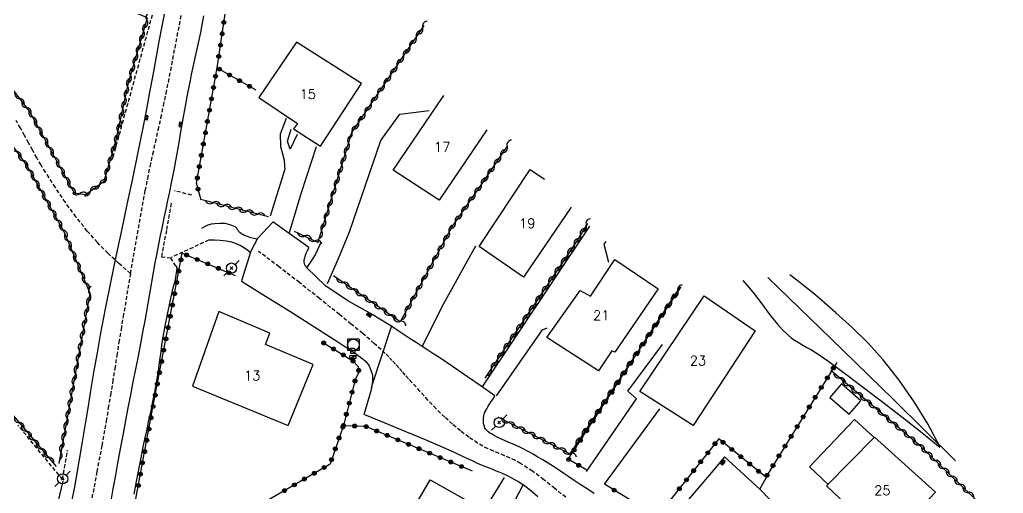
# Model space of a CAD drawing. Header units: millimetres. Extents: x 157999 to 159002, y 156999 to 158001.
# Drawn here: x 158858.4 to 158986.8, y 157338.8 to 157400.7 of the extents above; entities that cross this region are included whole.
import ezdxf
from ezdxf.enums import TextEntityAlignment as Align

# ---------------------------------------------------------------- set-up
doc = ezdxf.new("R2010")
doc.units = ezdxf.units.MM
doc.linetypes.add('DASHED', pattern=[0.75, 0.5, -0.25])
doc.layers.get('0').update_dxf_attribs({"linetype": 'CONTINUOUS'})
for name, color, linetype in [('W0001', 6, 'DASHED'), ('W0004', 5, 'CONTINUOUS'), ('W0008', 7, 'CONTINUOUS'), ('W0014', 7, 'CONTINUOUS'), ('W0017', 7, 'CONTINUOUS'), ('W0101', 7, 'CONTINUOUS'), ('W0104', 1, 'CONTINUOUS'), ('W0112', 1, 'DASHED'), ('W0211', 2, 'CONTINUOUS'), ('W0214', 2, 'CONTINUOUS'), ('W0300', 7, 'CONTINUOUS'), ('W0310', 3, 'CONTINUOUS'), ('W0323', 7, 'CONTINUOUS'), ('W0401', 7, 'CONTINUOUS'), ('W0420', 7, 'CONTINUOUS'), ('W0438', 7, 'CONTINUOUS'), ('W0473', 7, 'CONTINUOUS'), ('W0991', 7, 'CONTINUOUS')]:
    doc.layers.add(name, color=color, linetype=linetype)
doc.styles.get("Standard").update_dxf_attribs({"font": 'romans.shx', "width": 0.85})

# ---------------------------------------------------------------- blocks, each defined once
blk = doc.blocks.new('T438')
for p, q in [((-0.4, 0.2), (0.4, 0.2)), ((-0.4, -0.2), (-0.4, 0.2)), ((0.15, 1.1), (-0.3, 1.1)), ((-0.3, 1.1), (-0.3, 0.5)), ((-0.3, 0.5), (0.15, 0.5)), ((0.3, 0.65), (0.3, 0.95)), ((0.4, 0.2), (0.4, -0.2))]:
    blk.add_line(p, q)
at = {"flags": 128}
for points in [[(-0.4, -0.2), (0.4, 0.2)], [(0.4, -0.2), (-0.4, -0.2)]]:
    blk.add_lwpolyline(points, dxfattribs=at)
for centre, major_axis, start_param, end_param in [((0.15, 0.95), (0.106, -0.106), 0.785398, 2.356194), ((0.15, 0.65), (0.106, 0.106), 3.926991, 5.497787)]:
    blk.add_ellipse(centre, major_axis=major_axis, ratio=1, start_param=start_param, end_param=end_param)
blk = doc.blocks.new('T473')
for p, q in [((-0.166667, 0.166667), (0.166667, -0.166667)), ((-0.166667, -0.166667), (0.166667, 0.166667)), ((0.500001, 0.500001), (1.000002, 1.000002)), ((-1.000002, -1.000002), (-0.500001, -0.500001))]:
    blk.add_line(p, q)
blk.add_ellipse((0, 0), major_axis=(0.471405, 0.471405), ratio=1, start_param=5.4977871438, end_param=11.780972451)
blk = doc.blocks.new('T420')
for p, q in [((0.75, 0.75), (-0.75, 0.75)), ((-0.75, 0.75), (-0.75, -0.75)), ((0.75, 0.75), (0.75, -0.75)), ((0.75, -0.75), (-0.75, -0.75))]:
    blk.add_line(p, q)
blk.add_ellipse((0, 0), major_axis=(-0.53, 0.53), ratio=1, start_param=3.926991, end_param=10.210176)
blk = doc.blocks.new('T401')
for p, q in [((-0.3, 0.3), (0, 0.3)), ((-0.3, -0.25), (-0.3, 0.3)), ((-0.3, 0.15), (0, 0.15)), ((-0.3, 0), (0, 0)), ((0, 0.3), (0, -0.25)), ((-0.3, -0.15), (0, -0.15)), ((-0.3, -0.25), (-0.3, -0.3)), ((-0.3, -0.3), (0, -0.3)), ((0, -0.3), (0, -0.25))]:
    blk.add_line(p, q)
blk = doc.blocks.new('t310o')
at = {"color": 0, "linetype": 'Continuous'}
for centre, start, end in [((-0.5, 0.38), 216.8699, 323.1304), ((0.5, -0.37), 36.8699, 143.1303)]:
    blk.add_arc(centre, 0.625, start, end, dxfattribs=at)
blk = doc.blocks.new('t323o')
at = {"color": 0, "linetype": 'Continuous'}
for radius in [0.25, 0.15]:
    blk.add_circle((0, 0), radius, dxfattribs=at)

msp = doc.modelspace()

# ---------------------------------------------------------------- linework, layer by layer
at = {"layer": 'W0001'}
for points in [[(158872.83, 157367.54), (158874.76, 157378.36), (158875.08, 157379.95), (158875.41, 157381.54), (158875.76, 157383.13), (158876.11, 157384.71), (158876.46, 157386.3), (158876.81, 157387.88), (158877.15, 157389.47), (158877.48, 157391.05), (158877.78, 157392.55), (158878.08, 157394.05), (158878.37, 157395.54), (158878.65, 157397.04), (158878.94, 157398.54), (158879.23, 157400.04), (158879.52, 157401.53)], [(158872.83, 157367.54), (158871.33, 157368.83), (158869.89, 157370.18), (158868.51, 157371.6), (158867.19, 157373.08), (158865.71, 157374.92), (158864.33, 157376.83), (158863.02, 157378.78), (158861.74, 157380.76), (158861.16, 157381.7), (158860.6, 157382.66), (158860.06, 157383.63), (158859.53, 157384.6), (158859.01, 157385.58), (158858.47, 157386.55), (158857.92, 157387.51)], [(158929.67, 157338.28), (158928.23, 157339.43), (158926.8, 157340.58), (158925.32, 157341.69), (158923.78, 157342.7), (158923.1, 157343.08), (158922.4, 157343.41), (158921.68, 157343.72), (158920.96, 157344.02), (158920.24, 157344.31), (158919.53, 157344.63), (158918.83, 157344.97), (158918.15, 157345.36), (158917.01, 157346.13), (158915.93, 157346.96), (158914.88, 157347.85), (158913.86, 157348.76), (158912.74, 157349.85), (158911.67, 157350.99), (158910.63, 157352.15), (158909.57, 157353.3), (158909.14, 157353.78), (158908.71, 157354.25), (158908.29, 157354.73), (158907.87, 157355.21), (158907.44, 157355.69), (158907, 157356.16), (158906.56, 157356.62), (158906.1, 157357.07), (158904.66, 157358.4), (158903.16, 157359.68), (158901.64, 157360.92), (158900.12, 157362.16), (158897.52, 157364.27), (158894.89, 157366.34), (158892.24, 157368.39), (158889.57, 157370.42)], [(158872.83, 157367.54), (158871.93, 157362.2), (158871.64, 157360.49), (158871.36, 157358.77), (158871.09, 157357.05), (158870.82, 157355.34), (158870.54, 157353.62), (158870.27, 157351.9), (158869.98, 157350.19), (158869.69, 157348.48), (158869.08, 157345.04), (158868.45, 157341.62), (158867.8, 157338.19)]]:
    msp.add_lwpolyline(points, dxfattribs=at)
at = {"layer": 'W0004'}
msp.add_lwpolyline([(158904.31, 157352.68), (158906.91, 157360.62)], dxfattribs=at)
at = {"layer": 'W0008'}
for points in [[(158870.25, 157337.56), (158870.58, 157339.37), (158870.91, 157341.19), (158871.23, 157343), (158871.57, 157344.81), (158871.9, 157346.62), (158872.22, 157348.31), (158872.55, 157349.99), (158872.88, 157351.67), (158873.2, 157353.36), (158873.53, 157355.04), (158873.86, 157356.72), (158874.18, 157358.4), (158874.5, 157360.09), (158874.73, 157361.35), (158874.95, 157362.61), (158875.17, 157363.88), (158875.39, 157365.15), (158875.61, 157366.41), (158875.83, 157367.68), (158876.06, 157368.94), (158876.3, 157370.2), (158876.52, 157371.35), (158876.76, 157372.5), (158877, 157373.64), (158877.24, 157374.79), (158877.49, 157375.93), (158877.73, 157377.08), (158877.97, 157378.22), (158878.2, 157379.37), (158878.52, 157381.04), (158878.83, 157382.72), (158879.13, 157384.39), (158879.42, 157386.07), (158879.72, 157387.75), (158880.02, 157389.42), (158880.33, 157391.1), (158880.65, 157392.77), (158880.82, 157393.55), (158880.98, 157394.34), (158881.16, 157395.12), (158881.33, 157395.9), (158881.51, 157396.69), (158881.68, 157397.47), (158881.85, 157398.25), (158882.01, 157399.04), (158882.16, 157399.77), (158882.29, 157400.5), (158882.43, 157401.23)], [(158891.42, 157374.26), (158889.42, 157372.1)], [(158896.14, 157370.91), (158891.42, 157374.29)], [(158889.42, 157372.1), (158888.56, 157370.45)], [(158888.53, 157370.44), (158887.33, 157366.58)], [(158920.43, 157351.55), (158918.64, 157352.8), (158916.84, 157354.04), (158915.03, 157355.27), (158913.22, 157356.49), (158912.45, 157357), (158911.68, 157357.51), (158910.9, 157358.01), (158910.13, 157358.51), (158909.35, 157359.01), (158908.58, 157359.51), (158907.8, 157360.02), (158907.04, 157360.54), (158904.18, 157362.29), (158901.2, 157363.98), (158898.31, 157365.92), (158895.82, 157368.32), (158895.71, 157368.47), (158895.62, 157368.64), (158895.55, 157368.82), (158895.51, 157369.01), (158895.5, 157369.06), (158895.5, 157369.11), (158895.5, 157369.17), (158895.5, 157369.22), (158895.51, 157369.27), (158895.51, 157369.32), (158895.52, 157369.37), (158895.54, 157369.42), (158895.65, 157369.81), (158895.79, 157370.19), (158895.96, 157370.56), (158896.17, 157370.91)], [(158887.33, 157366.55), (158890.48, 157364.57), (158893.63, 157362.59), (158896.77, 157360.59), (158899.9, 157358.58), (158900.57, 157358.15), (158901.25, 157357.73), (158901.92, 157357.29), (158902.57, 157356.83), (158902.89, 157356.59), (158903.21, 157356.34), (158903.52, 157356.07), (158903.79, 157355.77), (158903.99, 157355.46), (158904.15, 157355.13), (158904.28, 157354.78), (158904.38, 157354.43), (158904.42, 157354.18), (158904.44, 157353.94), (158904.44, 157353.69), (158904.43, 157353.45), (158904.41, 157353.17), (158904.37, 157352.89), (158904.32, 157352.62), (158904.25, 157352.34)], [(158904.25, 157352.34), (158903.29, 157349.07)], [(158933.38, 157338.78), (158932.12, 157339.59), (158931.44, 157340.04), (158930.76, 157340.49), (158930.09, 157340.94), (158929.41, 157341.4), (158928.73, 157341.85), (158928.05, 157342.29), (158927.36, 157342.73), (158926.67, 157343.16), (158926.04, 157343.54), (158925.42, 157343.92), (158924.78, 157344.28), (158924.13, 157344.62), (158923.67, 157344.85), (158923.19, 157345.06), (158922.71, 157345.27), (158922.23, 157345.46), (158921.75, 157345.66), (158921.27, 157345.87), (158920.8, 157346.1), (158920.34, 157346.35), (158920.05, 157346.51), (158919.76, 157346.68), (158919.48, 157346.88), (158919.24, 157347.13), (158919.12, 157347.32), (158919.04, 157347.53), (158918.98, 157347.75), (158918.95, 157347.97), (158918.93, 157348.12), (158918.92, 157348.26), (158918.92, 157348.41), (158918.93, 157348.56), (158918.94, 157348.7), (158918.97, 157348.85), (158918.99, 157348.99), (158919.03, 157349.13), (158919.12, 157349.39), (158919.24, 157349.63), (158919.37, 157349.86), (158919.5, 157350.09), (158919.72, 157350.46), (158919.95, 157350.82), (158920.18, 157351.17), (158920.43, 157351.52)], [(158903.38, 157349.08), (158906.03, 157348.01), (158908.67, 157346.92), (158911.3, 157345.82), (158913.92, 157344.68), (158914.51, 157344.42), (158915.1, 157344.16), (158915.69, 157343.89), (158916.27, 157343.61), (158916.85, 157343.34), (158917.44, 157343.07), (158918.03, 157342.8), (158918.62, 157342.54), (158919.07, 157342.35), (158919.53, 157342.16), (158920, 157341.98), (158920.46, 157341.8), (158920.92, 157341.61), (158921.38, 157341.42), (158921.83, 157341.21), (158922.28, 157340.99), (158922.89, 157340.67), (158923.49, 157340.33), (158924.08, 157339.97), (158924.64, 157339.57), (158925.35, 157339), (158926.03, 157338.39)], [(158950.41, 157343.58), (158949.17, 157342.1), (158947.93, 157340.62), (158946.68, 157339.16), (158945.42, 157337.69)], [(158955.06, 157339.31), (158950.41, 157343.58)]]:
    msp.add_lwpolyline(points, dxfattribs=at)
at = {"layer": 'W0014'}
for points in [[(158877.39, 157402.29), (158876.96, 157400.08), (158876.55, 157397.87), (158876.14, 157395.65), (158875.73, 157393.44), (158875.33, 157391.22), (158874.91, 157389.01), (158874.48, 157386.8), (158873.8, 157383.38), (158873.09, 157379.97), (158872.37, 157376.56), (158871.65, 157373.16), (158870.93, 157369.75), (158870.22, 157366.34), (158869.54, 157362.92), (158868.88, 157359.5), (158868.46, 157357.18), (158868.06, 157354.85), (158867.67, 157352.52), (158867.3, 157350.2), (158866.92, 157347.87), (158866.54, 157345.54), (158866.15, 157343.21), (158865.74, 157340.89), (158865.47, 157339.41), (158865.19, 157337.93)], [(158889.39, 157372.03), (158888.96, 157372.11), (158888.53, 157372.21), (158888.11, 157372.35), (158887.71, 157372.52), (158887.52, 157372.61), (158887.34, 157372.72), (158887.17, 157372.85), (158887.01, 157372.98), (158886.94, 157373.06), (158886.88, 157373.14), (158886.83, 157373.23), (158886.78, 157373.32), (158886.72, 157373.41), (158886.66, 157373.49), (158886.59, 157373.57), (158886.5, 157373.64), (158885.86, 157373.91), (158885.19, 157374.05), (158884.51, 157374.07), (158883.84, 157374.03), (158883.38, 157373.96), (158882.94, 157373.83), (158882.51, 157373.64), (158882.1, 157373.41)], [(158888.47, 157370.26), (158888.16, 157370.52), (158887.84, 157370.76), (158887.51, 157370.98), (158887.16, 157371.18), (158886.89, 157371.32), (158886.62, 157371.43), (158886.34, 157371.54), (158886.06, 157371.62), (158885.31, 157371.77), (158884.56, 157371.86), (158883.8, 157371.9), (158883.04, 157371.89)], [(158858.16, 157309.06), (158858.41, 157310.33), (158858.84, 157312.7), (158859.25, 157315.07), (158859.63, 157317.44), (158860.01, 157319.81), (158860.39, 157322.19), (158860.78, 157324.56), (158861.19, 157326.93), (158861.63, 157329.29), (158862.19, 157332.08), (158862.78, 157334.85), (158863.4, 157337.63), (158864.06, 157340.39)], [(158957.7, 157336.54), (158955.06, 157339.31)]]:
    msp.add_lwpolyline(points, dxfattribs=at)
at = {"layer": 'W0017'}
for points in [[(158898.56, 157366.23), (158900.01, 157369.48), (158901.43, 157373), (158905.54, 157384.92), (158908.02, 157388.34), (158911.84, 157388.83)], [(158893.16, 157387.79), (158892.4, 157385.74), (158892.43, 157384.13), (158892.64, 157383.34), (158892.89, 157382.35), (158892.95, 157381.61), (158892.98, 157381.18), (158891.06, 157375.03)], [(158894.62, 157385.71), (158893.67, 157383.8), (158893.33, 157384.84), (158893.82, 157386.4)], [(158893.54, 157372.76), (158895.16, 157378.11), (158897.11, 157384.15)], [(158918.76, 157352.69), (158932.8, 157373.73)], [(158897.67, 157371.59), (158896.95, 157369.98), (158895.87, 157368.31)], [(158934.89, 157371.7), (158934.66, 157371.35), (158935.24, 157369.01)], [(158910.93, 157358.01), (158913.76, 157363.6), (158917.91, 157371.15)], [(158920.63, 157351.54), (158926.65, 157360.19), (158927.24, 157360.41)], [(158932.4, 157341.65), (158938.9, 157351.17), (158937.76, 157352.15), (158942.31, 157358.27)], [(158934.71, 157339.99), (158941.95, 157349.86)], [(158919.02, 157336.61), (158920.5, 157338.97), (158921.68, 157340.85)], [(158955, 157339.36), (158955.89, 157340.9)], [(158924.11, 157339.96), (158921.64, 157335.16)]]:
    msp.add_lwpolyline(points, dxfattribs=at)
at = {"layer": 'W0101'}
for points in [[(158897.66, 157384.17), (158903, 157392.35), (158894.51, 157397.76), (158889.59, 157390.55), (158894.64, 157387.13), (158894.14, 157386.43)], [(158941.74, 157365.54), (158936.06, 157357.27), (158935.7, 157357.41), (158933.93, 157354.8), (158927.2, 157359.15), (158931.54, 157365.33), (158932.89, 157364.56), (158936.06, 157369.35)], [(158946.29, 157347.67), (158939.33, 157352.11), (158947.76, 157364.61), (158954.39, 157360.04)], [(158891.03, 157359.75), (158884.39, 157362.58), (158880.95, 157352.8), (158893.42, 157347.65), (158896.67, 157355.64), (158890.48, 157358.25)], [(158971.61, 157332.27), (158963.73, 157339.78), (158969.98, 157346.12), (158977.96, 157338.95)], [(158917.96, 157328.31), (158908.05, 157333.83), (158911.95, 157340.54), (158921.7, 157335.07)]]:
    msp.add_lwpolyline(points, close=True, dxfattribs=at)
for points in [[(158913.13, 157377.1), (158907.15, 157381.06), (158913.76, 157390.78)], [(158919.37, 157386.29), (158913.13, 157377.1)], [(158930.4, 157376.22), (158924.14, 157367.06), (158918.35, 157371.06), (158925.02, 157381.12), (158926.9, 157379.86)]]:
    msp.add_lwpolyline(points, dxfattribs=at)
at = {"layer": 'W0104'}
msp.add_lwpolyline([(158968.2, 157350.9), (158965.69, 157353.09), (158964.16, 157351.33), (158966.67, 157349.14)], close=True, dxfattribs=at)
msp.add_lwpolyline([(158963.92, 157339.97), (158961.52, 157342.25), (158967.39, 157348.45), (158969.96, 157346.1)], dxfattribs=at)
at = {"layer": 'W0112'}
for points in [[(158870.58, 157382.8), (158875.76, 157401.57), (158878.36, 157413.27), (158878.79, 157414.92)], [(158880.83, 157377.78), (158878.56, 157378.35)], [(158878.16, 157376.71), (158877.52, 157373.17), (158876.88, 157369.72), (158878.07, 157369.58), (158878.04, 157369.55), (158878.96, 157368.12)], [(158883.04, 157371.89), (158878.14, 157369.62)], [(158863.95, 157340.63), (158858.13, 157347.72)], [(158863.95, 157340.63), (158864.61, 157344.46)]]:
    msp.add_lwpolyline(points, dxfattribs=at)
at = {"layer": 'W0211'}
for points in [[(158873.31, 157338.68), (158873.76, 157341.06), (158874.21, 157343.43), (158874.46, 157344.67), (158874.72, 157345.89), (158874.99, 157347.12), (158875.25, 157348.35), (158875.52, 157349.58), (158875.77, 157350.81), (158876.02, 157352.04), (158876.24, 157353.28), (158876.37, 157354.02), (158876.48, 157354.76), (158876.58, 157355.51), (158876.68, 157356.25), (158876.78, 157357), (158876.88, 157357.74), (158876.99, 157358.48), (158877.11, 157359.23), (158877.38, 157360.7), (158877.68, 157362.17), (158877.99, 157363.64), (158878.29, 157365.11), (158878.46, 157365.82), (158878.65, 157366.53), (158878.81, 157367.25), (158878.9, 157367.98), (158878.91, 157368.12), (158878.9, 157368.26), (158878.89, 157368.39), (158878.86, 157368.53)], [(158952.81, 157366.61), (158953.65, 157365.63), (158954.29, 157364.86), (158954.89, 157364.07), (158955.48, 157363.27), (158956.07, 157362.47), (158956.68, 157361.68), (158957.32, 157360.9), (158957.99, 157360.16), (158958.72, 157359.47), (158959.17, 157359.1), (158959.65, 157358.76), (158960.15, 157358.45), (158960.65, 157358.15), (158961.16, 157357.87), (158961.67, 157357.58), (158962.17, 157357.29), (158962.65, 157356.97), (158964.02, 157356.01), (158965.38, 157355.02), (158966.72, 157354.02), (158968.05, 157353.01), (158970.69, 157351), (158973.32, 157348.97), (158975.94, 157346.92), (158978.54, 157344.85)]]:
    msp.add_lwpolyline(points, dxfattribs=at)
at = {"layer": 'W0214'}
msp.add_lwpolyline([(158978.57, 157344.85), (158976.94, 157347.86), (158975.15, 157350.77), (158973.2, 157353.57), (158971.1, 157356.26), (158969.16, 157358.43), (158967.08, 157360.46), (158964.93, 157362.4), (158962.76, 157364.3), (158961.95, 157365), (158961.13, 157365.66), (158960.29, 157366.32), (158959.44, 157366.96), (158958.95, 157367.34)], dxfattribs=at)
at = {"layer": 'W0300'}
msp.add_lwpolyline([(158980.58, 157343.05), (158972.46, 157351.05), (158964.3, 157359.02), (158956.11, 157366.95), (158956.07, 157366.99)], dxfattribs=at)
at = {"layer": 'W0310'}
for points in [[(158848.19, 157418.6), (158846.49, 157417.43), (158845.55, 157418.57), (158841.65, 157415.03), (158841.41, 157414.03), (158841.49, 157413.43), (158842.36, 157411.8), (158848, 157404.44), (158852.69, 157397.79), (158859.71, 157388.6), (158865.49, 157378.09), (158866.98, 157377.86), (158869.38, 157379.6), (158870.95, 157384.99), (158872.6, 157392.61), (158875.06, 157400.95), (158873.04, 157401.8), (158873.78, 157404.1), (158873.57, 157406.83), (158869.04, 157413.57), (158855.88, 157430.38), (158869.11, 157441.19)], [(158811.15, 157405.3), (158821.23, 157392.7), (158821.26, 157392.67), (158831.72, 157380.46), (158842.79, 157366.66), (158855.89, 157350.87), (158863.13, 157342.32)], [(158897.36, 157371.66), (158901.74, 157385.95), (158911.2, 157399.97)], [(158851.45, 157392.42), (158859.35, 157381.55), (158864.15, 157373.04), (158867.57, 157364.88)], [(158922.03, 157384.16), (158918.94, 157379.61), (158914.89, 157373.75), (158908.07, 157361.2), (158899.35, 157367.23)], [(158890.84, 157374.95), (158882.16, 157377.17)], [(158932.49, 157374.05), (158931.07, 157371.71), (158919.1, 157353.83)], [(158894.2, 157373.05), (158897.36, 157371.6)], [(158944.71, 157365.81), (158930.21, 157343.98), (158920.84, 157348.75)], [(158867.51, 157364.91), (158863.46, 157342.71)], [(158986.81, 157334.54), (158985.33, 157335.94), (158976.03, 157344.93), (158964.3, 157354.85)]]:
    msp.add_lwpolyline(points, dxfattribs=at)
at = {"layer": 'W0323'}
for points in [[(158884.14, 157394.42), (158885.37, 157402.67), (158887.23, 157411.29), (158890.17, 157418.11), (158895.93, 157427.64)], [(158882.07, 157377.12), (158881.44, 157379.35), (158884.14, 157394.42), (158889.18, 157391.53)], [(158871.68, 157328.03), (158875.59, 157349.09), (158879.6, 157370.18), (158886.52, 157367.27)], [(158932.43, 157341.81), (158929.99, 157343.27), (158944.67, 157365.83)], [(158897.89, 157358.56), (158901.88, 157356.11), (158902.57, 157355.38), (158902.66, 157354.64), (158902.19, 157353.62), (158900.63, 157347.65), (158903.52, 157347.56), (158917.43, 157341.73)], [(158965.08, 157355.92), (158955.8, 157340.91), (158949.66, 157345.91), (158942.98, 157337.45), (158941.97, 157336.69), (158940.49, 157336.48), (158934.71, 157339.99)], [(158900.63, 157347.65), (158898.89, 157342.62), (158891.02, 157338.03), (158871.68, 157328.03)]]:
    msp.add_lwpolyline(points, dxfattribs=at)

# ---------------------------------------------------------------- block references
at = {"layer": 'W0310'}
for p, rotation in [((158874.97, 157400.63), 73.51973714834912), ((158874.54, 157399.2), 73.51973714834912), ((158911, 157399.67), 55.97980782676051), ((158874.12, 157397.76), 73.51973714834912), ((158910.16, 157398.43), 55.97980782676051), ((158873.69, 157396.32), 73.51973714834912), ((158909.32, 157397.19), 55.97980782676051), ((158873.27, 157394.88), 73.51973714834912), ((158908.48, 157395.94), 55.97980782676051), ((158907.64, 157394.7), 55.97980782676051), ((158872.84, 157393.44), 73.51973714834912), ((158906.8, 157393.46), 55.97980782676051), ((158872.46, 157391.99), 77.77954385451974), ((158905.96, 157392.21), 55.97980782676051), ((158858.34, 157390.4), 307.3634471858093), ((158872.15, 157390.53), 77.77954385451974), ((158905.12, 157390.97), 55.97980782676051), ((158859.25, 157389.2), 307.3634471858093), ((158871.83, 157389.06), 77.77954385451974), ((158904.28, 157389.73), 55.97980782676051), ((158860.07, 157387.95), 298.8105844899035), ((158871.51, 157387.59), 77.77954385451974), ((158902.61, 157387.24), 55.97980782676051), ((158903.45, 157388.48), 55.97980782676051), ((158860.79, 157386.64), 298.8105844899035), ((158871.19, 157386.13), 77.77954385451974), ((158901.77, 157386), 55.97980782676051), ((158861.52, 157385.32), 298.8105844899035), ((158870.85, 157384.67), 73.82028692424011), ((158857.95, 157383.48), 305.9847421381771), ((158862.24, 157384.01), 298.8105844899035), ((158901.31, 157384.57), 72.96772990922518), ((158922.02, 157384.14), 235.843916741482), ((158858.83, 157382.27), 305.9847421381771), ((158862.96, 157382.69), 298.8105844899035), ((158870.43, 157383.23), 73.82028692424011), ((158900.87, 157383.13), 72.96772990922518), ((158921.18, 157382.9), 235.843916741482), ((158859.65, 157381.02), 299.4321702407682), ((158863.68, 157381.38), 298.8105844899035), ((158870.02, 157381.79), 73.82028692424011), ((158900.43, 157381.7), 72.96772990922518), ((158920.34, 157381.66), 235.843916741482), ((158860.39, 157379.71), 299.4321702407682), ((158864.41, 157380.06), 298.8105844899035), ((158869.6, 157380.35), 73.82028692424011), ((158900, 157380.27), 72.96772990922518), ((158919.5, 157380.42), 235.843916741482), ((158861.13, 157378.4), 299.4321702407682), ((158865.13, 157378.75), 298.8105844899035), ((158868.8, 157379.18), 35.93937676603026), ((158899.56, 157378.83), 72.96772990922518), ((158918.65, 157379.18), 235.3206322533819), ((158861.86, 157377.1), 299.4321702407682), ((158866.23, 157377.98), 351.1381355929907), ((158867.58, 157378.3), 35.93937676603026), ((158899.12, 157377.4), 72.96772990922518), ((158917.8, 157377.95), 235.3206322533819), ((158862.6, 157375.79), 299.4321702407682), ((158883.61, 157376.8), 165.6240070291363), ((158885.07, 157376.43), 165.6240070291363), ((158898.68, 157375.96), 72.96772990922518), ((158916.94, 157376.71), 235.3206322533819), ((158863.34, 157374.48), 299.4321702407682), ((158886.52, 157376.05), 165.6240070291363), ((158887.97, 157375.68), 165.6240070291363), ((158889.42, 157375.31), 165.6240070291363), ((158898.24, 157374.53), 72.96772990922518), ((158916.09, 157375.48), 235.3206322533819), ((158864.07, 157373.18), 299.4321702407682), ((158897.8, 157373.1), 72.96772990922518), ((158915.24, 157374.25), 235.3206322533819), ((158932.35, 157373.83), 238.7738001538799), ((158864.67, 157371.8), 292.7340127242867), ((158895.56, 157372.43), 335.4144466988958), ((158914.46, 157372.96), 241.4752736046954), ((158931.58, 157372.55), 238.7738001538799), ((158896.92, 157371.8), 335.4144466988958), ((158913.75, 157371.64), 241.4752736046954), ((158930.78, 157371.28), 236.2146599293329), ((158865.25, 157370.42), 292.7340127242867), ((158913.03, 157370.33), 241.4752736046954), ((158929.94, 157370.03), 236.2146599293329), ((158865.83, 157369.03), 292.7340127242867), ((158912.32, 157369.01), 241.4752736046954), ((158929.11, 157368.79), 236.2146599293329), ((158866.41, 157367.65), 292.7340127242867), ((158911.6, 157367.69), 241.4752736046954), ((158928.28, 157367.54), 236.2146599293329), ((158866.99, 157366.27), 292.7340127242867), ((158900.58, 157366.38), 145.3195376063682), ((158910.88, 157366.37), 241.4752736046954), ((158927.44, 157366.29), 236.2146599293329), ((158867.5, 157364.85), 259.6708471684393), ((158901.81, 157365.52), 145.3195376063682), ((158903.05, 157364.67), 145.3195376063682), ((158910.17, 157365.06), 241.4752736046954), ((158926.61, 157365.05), 236.2146599293329), ((158944.31, 157365.21), 236.4107457386667), ((158867.23, 157363.37), 259.6708471684393), ((158904.28, 157363.82), 145.3195376063682), ((158909.45, 157363.74), 241.4752736046954), ((158925.77, 157363.8), 236.2146599293329), ((158943.48, 157363.96), 236.4107457386667), ((158866.96, 157361.9), 259.6708471684393), ((158905.51, 157362.96), 145.3195376063682), ((158906.75, 157362.11), 145.3195376063682), ((158908.73, 157362.42), 241.4752736046954), ((158924.94, 157362.55), 236.2146599293329), ((158942.65, 157362.71), 236.4107457386667), ((158866.69, 157360.42), 259.6708471684393), ((158907.98, 157361.26), 145.3195376063682), ((158924.11, 157361.31), 236.2146599293329), ((158941.82, 157361.46), 236.4107457386667), ((158866.42, 157358.95), 259.6708471684393), ((158923.27, 157360.06), 236.2146599293329), ((158940.16, 157358.96), 236.4107457386667), ((158940.99, 157360.21), 236.4107457386667), ((158922.44, 157358.81), 236.2146599293329), ((158939.33, 157357.71), 236.4107457386667), ((158866.15, 157357.47), 259.6708471684393), ((158921.6, 157357.57), 236.2146599293329), ((158938.5, 157356.47), 236.4107457386667), ((158865.89, 157356), 259.6708471684393), ((158920.77, 157356.32), 236.2146599293329), ((158937.67, 157355.22), 236.4107457386667), ((158865.62, 157354.52), 259.6708471684393), ((158919.94, 157355.07), 236.2146599293329), ((158936.84, 157353.97), 236.4107457386667), ((158865.35, 157353.04), 259.6708471684393), ((158936.01, 157352.72), 236.4107457386667), ((158965.44, 157353.88), 139.8043689221816), ((158966.59, 157352.91), 139.8043689221816), ((158865.08, 157351.57), 259.6708471684393), ((158935.18, 157351.47), 236.4107457386667), ((158967.73, 157351.94), 139.8043689221816), ((158864.81, 157350.09), 259.6708471684393), ((158934.35, 157350.22), 236.4107457386667), ((158968.88, 157350.97), 139.8043689221816), ((158864.54, 157348.62), 259.6708471684393), ((158933.52, 157348.97), 236.4107457386667), ((158970.02, 157350), 139.8043689221816), ((158971.17, 157349.04), 139.8043689221816), ((158858.28, 157348.05), 310.2327524576325), ((158922.17, 157348.07), 153.0524303786235), ((158932.69, 157347.72), 236.4107457386667), ((158972.32, 157348.07), 139.8043689221816), ((158859.25, 157346.9), 310.2327524576325), ((158864.27, 157347.14), 259.6708471684393), ((158923.51, 157347.39), 153.0524303786235), ((158924.85, 157346.71), 153.0524303786235), ((158931.86, 157346.47), 236.4107457386667), ((158973.46, 157347.1), 139.8043689221816), ((158860.22, 157345.76), 310.2327524576325), ((158864, 157345.67), 259.6708471684393), ((158926.18, 157346.03), 153.0524303786235), ((158927.52, 157345.35), 153.0524303786235), ((158931.03, 157345.22), 236.4107457386667), ((158974.61, 157346.13), 139.8043689221816), ((158975.75, 157345.16), 139.8043689221816), ((158861.19, 157344.61), 310.2327524576325), ((158863.73, 157344.19), 259.6708471684393), ((158928.86, 157344.67), 153.0524303786235), ((158930.2, 157343.99), 153.0524303786235), ((158976.85, 157344.14), 135.9805778989489), ((158862.16, 157343.47), 310.2327524576325), ((158977.93, 157343.1), 135.9805778989489), ((158979.01, 157342.06), 135.9805778989489), ((158980.08, 157341.01), 135.9805778989489), ((158981.16, 157339.97), 135.9805778989489), ((158982.24, 157338.93), 135.9805778989489)]:
    msp.add_blockref('t310o', p, dxfattribs=dict(at, rotation=rotation))
at = {"layer": 'W0323'}
for p, rotation in [((158885.03, 157400.36), 81.5222074182423), ((158884.81, 157398.87), 81.5222074182423), ((158884.58, 157397.39), 81.5222074182423), ((158884.36, 157395.91), 81.5222074182423), ((158883.94, 157393.31), 79.82099499935401), ((158884.46, 157394.24), 330.1633280423121), ((158885.76, 157393.49), 330.1633280423121), ((158883.68, 157391.83), 79.82099499935401), ((158887.07, 157392.74), 330.1633280423121), ((158888.37, 157392), 330.1633280423121), ((158883.41, 157390.36), 79.82099499935401), ((158883.15, 157388.88), 79.82099499935401), ((158882.88, 157387.41), 79.82099499935401), ((158882.62, 157385.93), 79.82099499935401), ((158882.35, 157384.45), 79.82099499935401), ((158882.09, 157382.98), 79.82099499935401), ((158881.82, 157381.5), 79.82099499935401), ((158881.56, 157380.02), 79.82099499935401), ((158881.66, 157378.56), 105.8536901255796), ((158880.16, 157369.95), 337.204090071874), ((158879.43, 157369.31), 79.23217705250592), ((158881.54, 157369.37), 337.204090071874), ((158882.92, 157368.79), 337.204090071874), ((158879.15, 157367.83), 79.23217705250592), ((158884.31, 157368.21), 337.204090071874), ((158885.69, 157367.62), 337.204090071874), ((158878.87, 157366.36), 79.23217705250592), ((158878.59, 157364.89), 79.23217705250592), ((158943.85, 157364.58), 56.9612281448097), ((158878.31, 157363.41), 79.23217705250592), ((158943.04, 157363.32), 56.9612281448097), ((158878.03, 157361.94), 79.23217705250592), ((158942.22, 157362.06), 56.9612281448097), ((158877.75, 157360.46), 79.23217705250592), ((158941.4, 157360.8), 56.9612281448097), ((158877.47, 157358.99), 79.23217705250592), ((158898.06, 157358.46), 328.4149478203212), ((158940.58, 157359.55), 56.9612281448097), ((158877.19, 157357.52), 79.23217705250592), ((158899.34, 157357.67), 328.4149478203212), ((158938.95, 157357.03), 56.9612281448097), ((158939.76, 157358.29), 56.9612281448097), ((158876.91, 157356.04), 79.23217705250592), ((158900.62, 157356.89), 328.4149478203212), ((158901.89, 157356.1), 313.5830788253712), ((158938.13, 157355.77), 56.9612281448097), ((158876.63, 157354.57), 79.23217705250592), ((158902.63, 157354.87), 276.6024325207729), ((158937.31, 157354.52), 56.9612281448097), ((158964.62, 157355.18), 238.2720776920696), ((158902.15, 157353.48), 255.3783449038924), ((158936.49, 157353.26), 56.9612281448097), ((158963.83, 157353.9), 238.2720776920696), ((158876.35, 157353.1), 79.23217705250592), ((158901.77, 157352.03), 255.3783449038924), ((158935.68, 157352), 56.9612281448097), ((158963.04, 157352.63), 238.2720776920696), ((158876.07, 157351.62), 79.23217705250592), ((158934.86, 157350.74), 56.9612281448097), ((158962.25, 157351.35), 238.2720776920696), ((158875.79, 157350.15), 79.23217705250592), ((158901.4, 157350.58), 255.3783449038924), ((158934.04, 157349.49), 56.9612281448097), ((158961.47, 157350.08), 238.2720776920696), ((158875.51, 157348.68), 79.48485127368994), ((158901.02, 157349.13), 255.3783449038924), ((158933.22, 157348.23), 56.9612281448097), ((158960.68, 157348.8), 238.2720776920696), ((158875.24, 157347.2), 79.48485127368994), ((158900.56, 157347.45), 250.8951743733911), ((158900.64, 157347.68), 255.3783449038924), ((158902.1, 157347.6), 358.1172526711808), ((158903.6, 157347.52), 337.2947974309108), ((158904.98, 157346.95), 337.2947974309108), ((158932.4, 157346.97), 56.9612281448097), ((158959.89, 157347.52), 238.2720776920696), ((158874.96, 157345.73), 79.48485127368994), ((158900.07, 157346.03), 250.8951743733911), ((158906.36, 157346.37), 337.2947974309108), ((158907.75, 157345.79), 337.2947974309108), ((158931.59, 157345.71), 56.9612281448097), ((158950.2, 157345.47), 140.8078486619508), ((158959.1, 157346.25), 238.2720776920696), ((158874.69, 157344.25), 79.48485127368994), ((158899.58, 157344.62), 250.8951743733911), ((158909.13, 157345.21), 337.2947974309108), ((158910.51, 157344.63), 337.2947974309108), ((158930.77, 157344.46), 56.9612281448097), ((158949.16, 157345.28), 231.6830474842984), ((158951.36, 157344.53), 140.8078486619508), ((158958.31, 157344.97), 238.2720776920696), ((158899.09, 157343.2), 250.8951743733911), ((158911.9, 157344.05), 337.2947974309108), ((158913.28, 157343.47), 337.2947974309108), ((158930.06, 157343.22), 149.2022175003847), ((158947.3, 157342.93), 231.6830474842984), ((158948.23, 157344.1), 231.6830474842984), ((158952.53, 157343.58), 140.8078486619508), ((158957.52, 157343.7), 238.2720776920696), ((158874.41, 157342.78), 79.48485127368994), ((158898.12, 157342.17), 210.2274362810712), ((158914.67, 157342.89), 337.2947974309108), ((158916.05, 157342.31), 337.2947974309108), ((158931.35, 157342.46), 149.2022175003847), ((158946.37, 157341.75), 231.6830474842984), ((158953.69, 157342.63), 140.8078486619508), ((158954.85, 157341.68), 140.8078486619508), ((158956.73, 157342.42), 238.2720776920696), ((158874.14, 157341.3), 79.48485127368994), ((158895.53, 157340.66), 210.2274362810712), ((158896.83, 157341.42), 210.2274362810712), ((158945.44, 157340.57), 231.6830474842984), ((158955.94, 157341.14), 238.2720776920696), ((158873.87, 157339.83), 79.48485127368994), ((158892.94, 157339.15), 210.2274362810712), ((158894.24, 157339.91), 210.2274362810712), ((158935.99, 157339.22), 148.731095105301), ((158944.51, 157339.4), 231.6830474842984)]:
    msp.add_blockref('t323o', p, dxfattribs=dict(at, rotation=rotation))
at = {"layer": 'W0401'}
for p, rotation in [((158874.76, 157387.91), 169.0259437119625), ((158879.53, 157386.99), 350.0318520243278), ((158904.04, 157362.23), 60.3737259427442), ((158950.07, 157342.91), 140.3189318379657)]:
    msp.add_blockref('T401', p, dxfattribs=dict(at, rotation=rotation))
at = {"layer": 'W0420'}
msp.add_blockref('T420', (158901.94, 157358.2), dxfattribs=at)
at = {"layer": 'W0438'}
msp.add_blockref('T438', (158901.88, 157356.63), dxfattribs=at)
at = {"layer": 'W0473'}
for p in [(158886.03, 157368.24), (158920.99, 157348.05), (158863.97, 157340.7)]:
    msp.add_blockref('T473', p, dxfattribs=at)

# ---------------------------------------------------------------- texts
at = {"layer": 'W0991'}
for s, p in [('15', (158895.98, 157390.97)), ('17', (158913.53, 157384.07)), ('19', (158924.65, 157374.09)), ('21', (158934.31, 157362.07)), ('23', (158946.94, 157356.14)), ('13', (158888.72, 157354.19)), ('25', (158971.02, 157339.19))]:
    msp.add_text(s, height=1.25, dxfattribs=at).set_placement(p, align=Align.MIDDLE_CENTER)

doc.saveas('drawing.dxf')
